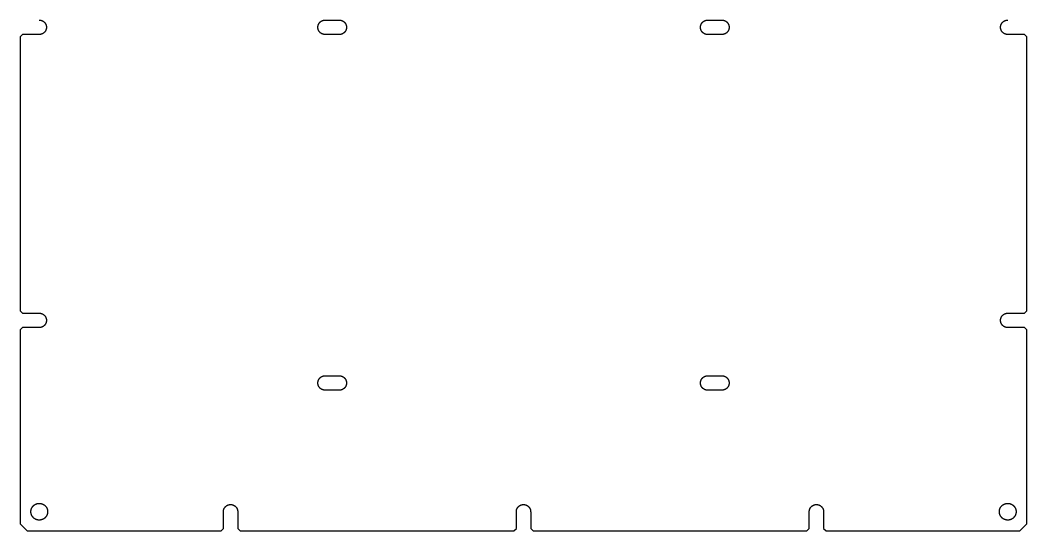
# Model space of a CAD drawing. Extents: x -931 to -510, y 22 to 443.
# Drawn here: x -931 to -510, y 22 to 235.5 of the extents above; entities that cross this region are included whole.
import ezdxf

# ---------------------------------------------------------------- set-up
doc = ezdxf.new("R2010")
doc.units = 0
doc.layers.add('000__杂项', color=18, linetype='CONTINUOUS')

msp = doc.modelspace()

# ---------------------------------------------------------------- linework, layer by layer
at = {"layer": '000__杂项'}
for points in [[(-923.03, 235.5), (-922.97, 235.5), (-922.9, 235.5), (-922.83, 235.49), (-922.77, 235.49), (-922.7, 235.48), (-922.63, 235.47), (-922.56, 235.46), (-922.49, 235.45), (-922.42, 235.44), (-922.35, 235.42), (-922.28, 235.4), (-922.21, 235.38), (-922.14, 235.36), (-922.07, 235.34), (-922, 235.32), (-921.93, 235.29), (-921.86, 235.26), (-921.79, 235.23), (-921.72, 235.2), (-921.66, 235.16), (-921.59, 235.13), (-921.52, 235.09), (-921.46, 235.05), (-921.39, 235.01), (-921.33, 234.97), (-921.27, 234.92), (-921.2, 234.88), (-921.14, 234.83), (-921.08, 234.78), (-921.03, 234.73), (-920.97, 234.68), (-920.91, 234.62), (-920.86, 234.57), (-920.81, 234.51), (-920.76, 234.45), (-920.71, 234.39), (-920.66, 234.33), (-920.61, 234.27), (-920.57, 234.21), (-920.52, 234.14), (-920.48, 234.08), (-920.44, 234.01), (-920.41, 233.94), (-920.37, 233.88), (-920.34, 233.81), (-920.3, 233.74), (-920.27, 233.67), (-920.25, 233.6), (-920.22, 233.53), (-920.19, 233.47), (-920.17, 233.4), (-920.15, 233.33), (-920.13, 233.26), (-920.11, 233.19), (-920.1, 233.12), (-920.08, 233.05), (-920.07, 232.98), (-920.06, 232.91), (-920.05, 232.84), (-920.05, 232.77), (-920.04, 232.7), (-920.04, 232.63), (-920.04, 232.57), (-920.03, 232.5), (-920.04, 232.43), (-920.04, 232.37), (-920.04, 232.3), (-920.05, 232.23), (-920.05, 232.16), (-920.06, 232.09), (-920.07, 232.02), (-920.08, 231.95), (-920.1, 231.88), (-920.11, 231.81), (-920.13, 231.74), (-920.15, 231.67), (-920.17, 231.6), (-920.19, 231.53), (-920.22, 231.47), (-920.25, 231.4), (-920.27, 231.33), (-920.3, 231.26), (-920.34, 231.19), (-920.37, 231.12), (-920.41, 231.06), (-920.44, 230.99), (-920.48, 230.92), (-920.52, 230.86), (-920.57, 230.79), (-920.61, 230.73), (-920.66, 230.67), (-920.71, 230.61), (-920.76, 230.55), (-920.81, 230.49), (-920.86, 230.43), (-920.91, 230.38), (-920.97, 230.32), (-921.03, 230.27), (-921.08, 230.22), (-921.14, 230.17), (-921.2, 230.12), (-921.27, 230.08), (-921.33, 230.03), (-921.39, 229.99), (-921.46, 229.95), (-921.52, 229.91), (-921.59, 229.87), (-921.66, 229.84), (-921.72, 229.8), (-921.79, 229.77), (-921.86, 229.74), (-921.93, 229.71), (-922, 229.68), (-922.07, 229.66), (-922.14, 229.64), (-922.21, 229.62), (-922.28, 229.6), (-922.35, 229.58), (-922.42, 229.56), (-922.49, 229.55), (-922.56, 229.54), (-922.63, 229.53), (-922.7, 229.52), (-922.77, 229.51), (-922.83, 229.51), (-922.9, 229.5), (-922.97, 229.5), (-923.03, 229.5)], [(-803.53, 229.5), (-803.6, 229.5), (-803.67, 229.5), (-803.73, 229.51), (-803.8, 229.51), (-803.87, 229.52), (-803.94, 229.53), (-804.01, 229.54), (-804.08, 229.55), (-804.15, 229.56), (-804.22, 229.58), (-804.29, 229.6), (-804.36, 229.62), (-804.43, 229.64), (-804.5, 229.66), (-804.57, 229.68), (-804.64, 229.71), (-804.71, 229.74), (-804.78, 229.77), (-804.84, 229.8), (-804.91, 229.84), (-804.98, 229.87), (-805.04, 229.91), (-805.11, 229.95), (-805.17, 229.99), (-805.24, 230.03), (-805.3, 230.08), (-805.36, 230.12), (-805.42, 230.17), (-805.48, 230.22), (-805.54, 230.27), (-805.6, 230.32), (-805.65, 230.38), (-805.71, 230.43), (-805.76, 230.49), (-805.81, 230.55), (-805.86, 230.61), (-805.91, 230.67), (-805.96, 230.73), (-806, 230.79), (-806.04, 230.86), (-806.09, 230.92), (-806.12, 230.99), (-806.16, 231.06), (-806.2, 231.12), (-806.23, 231.19), (-806.26, 231.26), (-806.29, 231.33), (-806.32, 231.4), (-806.35, 231.47), (-806.37, 231.53), (-806.4, 231.6), (-806.42, 231.67), (-806.44, 231.74), (-806.45, 231.81), (-806.47, 231.88), (-806.48, 231.95), (-806.5, 232.02), (-806.51, 232.09), (-806.51, 232.16), (-806.52, 232.23), (-806.53, 232.3), (-806.53, 232.37), (-806.53, 232.43), (-806.53, 232.5), (-806.53, 232.57), (-806.53, 232.63), (-806.53, 232.7), (-806.52, 232.77), (-806.51, 232.84), (-806.51, 232.91), (-806.5, 232.98), (-806.48, 233.05), (-806.47, 233.12), (-806.45, 233.19), (-806.44, 233.26), (-806.42, 233.33), (-806.4, 233.4), (-806.37, 233.47), (-806.35, 233.53), (-806.32, 233.6), (-806.29, 233.67), (-806.26, 233.74), (-806.23, 233.81), (-806.2, 233.88), (-806.16, 233.94), (-806.12, 234.01), (-806.09, 234.08), (-806.04, 234.14), (-806, 234.21), (-805.96, 234.27), (-805.91, 234.33), (-805.86, 234.39), (-805.81, 234.45), (-805.76, 234.51), (-805.71, 234.57), (-805.65, 234.62), (-805.6, 234.68), (-805.54, 234.73), (-805.48, 234.78), (-805.42, 234.83), (-805.36, 234.88), (-805.3, 234.92), (-805.24, 234.97), (-805.17, 235.01), (-805.11, 235.05), (-805.04, 235.09), (-804.98, 235.13), (-804.91, 235.16), (-804.84, 235.2), (-804.78, 235.23), (-804.71, 235.26), (-804.64, 235.29), (-804.57, 235.32), (-804.5, 235.34), (-804.43, 235.36), (-804.36, 235.38), (-804.29, 235.4), (-804.22, 235.42), (-804.15, 235.44), (-804.08, 235.45), (-804.01, 235.46), (-803.94, 235.47), (-803.87, 235.48), (-803.8, 235.49), (-803.73, 235.49), (-803.67, 235.5), (-803.6, 235.5), (-803.53, 235.5)], [(-803.53, 235.5), (-797.53, 235.5)], [(-797.53, 235.5), (-797.47, 235.5), (-797.4, 235.5), (-797.33, 235.49), (-797.26, 235.49), (-797.2, 235.48), (-797.13, 235.47), (-797.06, 235.46), (-796.99, 235.45), (-796.92, 235.44), (-796.85, 235.42), (-796.78, 235.4), (-796.71, 235.38), (-796.64, 235.36), (-796.57, 235.34), (-796.5, 235.32), (-796.43, 235.29), (-796.36, 235.26), (-796.29, 235.23), (-796.22, 235.2), (-796.16, 235.16), (-796.09, 235.13), (-796.02, 235.09), (-795.96, 235.05), (-795.89, 235.01), (-795.83, 234.97), (-795.76, 234.92), (-795.7, 234.88), (-795.64, 234.83), (-795.58, 234.78), (-795.52, 234.73), (-795.47, 234.68), (-795.41, 234.62), (-795.36, 234.57), (-795.31, 234.51), (-795.25, 234.45), (-795.2, 234.39), (-795.16, 234.33), (-795.11, 234.27), (-795.07, 234.21), (-795.02, 234.14), (-794.98, 234.08), (-794.94, 234.01), (-794.9, 233.94), (-794.87, 233.88), (-794.83, 233.81), (-794.8, 233.74), (-794.77, 233.67), (-794.74, 233.6), (-794.72, 233.53), (-794.69, 233.47), (-794.67, 233.4), (-794.65, 233.33), (-794.63, 233.26), (-794.61, 233.19), (-794.6, 233.12), (-794.58, 233.05), (-794.57, 232.98), (-794.56, 232.91), (-794.55, 232.84), (-794.55, 232.77), (-794.54, 232.7), (-794.54, 232.63), (-794.53, 232.57), (-794.53, 232.5), (-794.53, 232.43), (-794.54, 232.37), (-794.54, 232.3), (-794.55, 232.23), (-794.55, 232.16), (-794.56, 232.09), (-794.57, 232.02), (-794.58, 231.95), (-794.6, 231.88), (-794.61, 231.81), (-794.63, 231.74), (-794.65, 231.67), (-794.67, 231.6), (-794.69, 231.53), (-794.72, 231.47), (-794.74, 231.4), (-794.77, 231.33), (-794.8, 231.26), (-794.83, 231.19), (-794.87, 231.12), (-794.9, 231.06), (-794.94, 230.99), (-794.98, 230.92), (-795.02, 230.86), (-795.07, 230.79), (-795.11, 230.73), (-795.16, 230.67), (-795.2, 230.61), (-795.25, 230.55), (-795.31, 230.49), (-795.36, 230.43), (-795.41, 230.38), (-795.47, 230.32), (-795.52, 230.27), (-795.58, 230.22), (-795.64, 230.17), (-795.7, 230.12), (-795.76, 230.08), (-795.83, 230.03), (-795.89, 229.99), (-795.96, 229.95), (-796.02, 229.91), (-796.09, 229.87), (-796.16, 229.84), (-796.22, 229.8), (-796.29, 229.77), (-796.36, 229.74), (-796.43, 229.71), (-796.5, 229.68), (-796.57, 229.66), (-796.64, 229.64), (-796.71, 229.62), (-796.78, 229.6), (-796.85, 229.58), (-796.92, 229.56), (-796.99, 229.55), (-797.06, 229.54), (-797.13, 229.53), (-797.2, 229.52), (-797.26, 229.51), (-797.33, 229.51), (-797.4, 229.5), (-797.47, 229.5), (-797.53, 229.5)], [(-643.54, 229.5), (-643.6, 229.5), (-643.67, 229.5), (-643.74, 229.51), (-643.81, 229.51), (-643.87, 229.52), (-643.94, 229.53), (-644.01, 229.54), (-644.08, 229.55), (-644.15, 229.56), (-644.22, 229.58), (-644.29, 229.6), (-644.36, 229.62), (-644.43, 229.64), (-644.5, 229.66), (-644.57, 229.68), (-644.64, 229.71), (-644.71, 229.74), (-644.78, 229.77), (-644.85, 229.8), (-644.91, 229.84), (-644.98, 229.87), (-645.05, 229.91), (-645.11, 229.95), (-645.18, 229.99), (-645.24, 230.03), (-645.3, 230.08), (-645.37, 230.12), (-645.43, 230.17), (-645.49, 230.22), (-645.55, 230.27), (-645.6, 230.32), (-645.66, 230.38), (-645.71, 230.43), (-645.76, 230.49), (-645.82, 230.55), (-645.87, 230.61), (-645.91, 230.67), (-645.96, 230.73), (-646, 230.79), (-646.05, 230.86), (-646.09, 230.92), (-646.13, 230.99), (-646.17, 231.06), (-646.2, 231.12), (-646.24, 231.19), (-646.27, 231.26), (-646.3, 231.33), (-646.33, 231.4), (-646.35, 231.47), (-646.38, 231.53), (-646.4, 231.6), (-646.42, 231.67), (-646.44, 231.74), (-646.46, 231.81), (-646.47, 231.88), (-646.49, 231.95), (-646.5, 232.02), (-646.51, 232.09), (-646.52, 232.16), (-646.52, 232.23), (-646.53, 232.3), (-646.53, 232.37), (-646.54, 232.43), (-646.54, 232.5), (-646.54, 232.57), (-646.53, 232.63), (-646.53, 232.7), (-646.52, 232.77), (-646.52, 232.84), (-646.51, 232.91), (-646.5, 232.98), (-646.49, 233.05), (-646.47, 233.12), (-646.46, 233.19), (-646.44, 233.26), (-646.42, 233.33), (-646.4, 233.4), (-646.38, 233.47), (-646.35, 233.53), (-646.33, 233.6), (-646.3, 233.67), (-646.27, 233.74), (-646.24, 233.81), (-646.2, 233.88), (-646.17, 233.94), (-646.13, 234.01), (-646.09, 234.08), (-646.05, 234.14), (-646, 234.21), (-645.96, 234.27), (-645.91, 234.33), (-645.87, 234.39), (-645.82, 234.45), (-645.76, 234.51), (-645.71, 234.57), (-645.66, 234.62), (-645.6, 234.68), (-645.55, 234.73), (-645.49, 234.78), (-645.43, 234.83), (-645.37, 234.88), (-645.3, 234.92), (-645.24, 234.97), (-645.18, 235.01), (-645.11, 235.05), (-645.05, 235.09), (-644.98, 235.13), (-644.91, 235.16), (-644.85, 235.2), (-644.78, 235.23), (-644.71, 235.26), (-644.64, 235.29), (-644.57, 235.32), (-644.5, 235.34), (-644.43, 235.36), (-644.36, 235.38), (-644.29, 235.4), (-644.22, 235.42), (-644.15, 235.44), (-644.08, 235.45), (-644.01, 235.46), (-643.94, 235.47), (-643.87, 235.48), (-643.81, 235.49), (-643.74, 235.49), (-643.67, 235.5), (-643.6, 235.5), (-643.54, 235.5)], [(-643.54, 235.5), (-637.54, 235.5)], [(-637.54, 235.5), (-637.47, 235.5), (-637.4, 235.5), (-637.34, 235.49), (-637.27, 235.49), (-637.2, 235.48), (-637.13, 235.47), (-637.06, 235.46), (-636.99, 235.45), (-636.92, 235.44), (-636.85, 235.42), (-636.78, 235.4), (-636.71, 235.38), (-636.64, 235.36), (-636.57, 235.34), (-636.5, 235.32), (-636.43, 235.29), (-636.36, 235.26), (-636.29, 235.23), (-636.23, 235.2), (-636.16, 235.16), (-636.09, 235.13), (-636.03, 235.09), (-635.96, 235.05), (-635.89, 235.01), (-635.83, 234.97), (-635.77, 234.92), (-635.71, 234.88), (-635.65, 234.83), (-635.59, 234.78), (-635.53, 234.73), (-635.47, 234.68), (-635.42, 234.62), (-635.36, 234.57), (-635.31, 234.51), (-635.26, 234.45), (-635.21, 234.39), (-635.16, 234.33), (-635.11, 234.27), (-635.07, 234.21), (-635.03, 234.14), (-634.98, 234.08), (-634.95, 234.01), (-634.91, 233.94), (-634.87, 233.88), (-634.84, 233.81), (-634.81, 233.74), (-634.78, 233.67), (-634.75, 233.6), (-634.72, 233.53), (-634.7, 233.47), (-634.67, 233.4), (-634.65, 233.33), (-634.63, 233.26), (-634.62, 233.19), (-634.6, 233.12), (-634.59, 233.05), (-634.57, 232.98), (-634.56, 232.91), (-634.56, 232.84), (-634.55, 232.77), (-634.54, 232.7), (-634.54, 232.63), (-634.54, 232.57), (-634.54, 232.5), (-634.54, 232.43), (-634.54, 232.37), (-634.54, 232.3), (-634.55, 232.23), (-634.56, 232.16), (-634.56, 232.09), (-634.57, 232.02), (-634.59, 231.95), (-634.6, 231.88), (-634.62, 231.81), (-634.63, 231.74), (-634.65, 231.67), (-634.67, 231.6), (-634.7, 231.53), (-634.72, 231.47), (-634.75, 231.4), (-634.78, 231.33), (-634.81, 231.26), (-634.84, 231.19), (-634.87, 231.12), (-634.91, 231.06), (-634.95, 230.99), (-634.98, 230.92), (-635.03, 230.86), (-635.07, 230.79), (-635.11, 230.73), (-635.16, 230.67), (-635.21, 230.61), (-635.26, 230.55), (-635.31, 230.49), (-635.36, 230.43), (-635.42, 230.38), (-635.47, 230.32), (-635.53, 230.27), (-635.59, 230.22), (-635.65, 230.17), (-635.71, 230.12), (-635.77, 230.08), (-635.83, 230.03), (-635.89, 229.99), (-635.96, 229.95), (-636.03, 229.91), (-636.09, 229.87), (-636.16, 229.84), (-636.23, 229.8), (-636.29, 229.77), (-636.36, 229.74), (-636.43, 229.71), (-636.5, 229.68), (-636.57, 229.66), (-636.64, 229.64), (-636.71, 229.62), (-636.78, 229.6), (-636.85, 229.58), (-636.92, 229.56), (-636.99, 229.55), (-637.06, 229.54), (-637.13, 229.53), (-637.2, 229.52), (-637.27, 229.51), (-637.34, 229.51), (-637.4, 229.5), (-637.47, 229.5), (-637.54, 229.5)], [(-518.03, 229.5), (-518.1, 229.5), (-518.17, 229.5), (-518.24, 229.51), (-518.3, 229.51), (-518.37, 229.52), (-518.44, 229.53), (-518.51, 229.54), (-518.58, 229.55), (-518.65, 229.56), (-518.72, 229.58), (-518.79, 229.6), (-518.86, 229.62), (-518.93, 229.64), (-519, 229.66), (-519.07, 229.68), (-519.14, 229.71), (-519.21, 229.74), (-519.28, 229.77), (-519.35, 229.8), (-519.41, 229.84), (-519.48, 229.87), (-519.55, 229.91), (-519.61, 229.95), (-519.68, 229.99), (-519.74, 230.03), (-519.8, 230.08), (-519.87, 230.12), (-519.93, 230.17), (-519.99, 230.22), (-520.04, 230.27), (-520.1, 230.32), (-520.16, 230.38), (-520.21, 230.43), (-520.26, 230.49), (-520.31, 230.55), (-520.36, 230.61), (-520.41, 230.67), (-520.46, 230.73), (-520.5, 230.79), (-520.55, 230.86), (-520.59, 230.92), (-520.63, 230.99), (-520.66, 231.06), (-520.7, 231.12), (-520.73, 231.19), (-520.77, 231.26), (-520.8, 231.33), (-520.82, 231.4), (-520.85, 231.47), (-520.88, 231.53), (-520.9, 231.6), (-520.92, 231.67), (-520.94, 231.74), (-520.96, 231.81), (-520.97, 231.88), (-520.98, 231.95), (-521, 232.02), (-521.01, 232.09), (-521.02, 232.16), (-521.02, 232.23), (-521.03, 232.3), (-521.03, 232.37), (-521.03, 232.43), (-521.03, 232.5), (-521.03, 232.57), (-521.03, 232.63), (-521.03, 232.7), (-521.02, 232.77), (-521.02, 232.84), (-521.01, 232.91), (-521, 232.98), (-520.98, 233.05), (-520.97, 233.12), (-520.96, 233.19), (-520.94, 233.26), (-520.92, 233.33), (-520.9, 233.4), (-520.88, 233.47), (-520.85, 233.53), (-520.82, 233.6), (-520.8, 233.67), (-520.77, 233.74), (-520.73, 233.81), (-520.7, 233.88), (-520.66, 233.94), (-520.63, 234.01), (-520.59, 234.08), (-520.55, 234.14), (-520.5, 234.21), (-520.46, 234.27), (-520.41, 234.33), (-520.36, 234.39), (-520.31, 234.45), (-520.26, 234.51), (-520.21, 234.57), (-520.16, 234.62), (-520.1, 234.68), (-520.04, 234.73), (-519.99, 234.78), (-519.93, 234.83), (-519.87, 234.88), (-519.8, 234.92), (-519.74, 234.97), (-519.68, 235.01), (-519.61, 235.05), (-519.55, 235.09), (-519.48, 235.13), (-519.41, 235.16), (-519.35, 235.2), (-519.28, 235.23), (-519.21, 235.26), (-519.14, 235.29), (-519.07, 235.32), (-519, 235.34), (-518.93, 235.36), (-518.86, 235.38), (-518.79, 235.4), (-518.72, 235.42), (-518.65, 235.44), (-518.58, 235.45), (-518.51, 235.46), (-518.44, 235.47), (-518.37, 235.48), (-518.3, 235.49), (-518.24, 235.49), (-518.17, 235.5), (-518.1, 235.5), (-518.03, 235.5)], [(-930.03, 229.5), (-931.03, 228.5)], [(-931.03, 228.5), (-931.03, 114)], [(-923.03, 229.5), (-930.03, 229.5)], [(-797.53, 229.5), (-803.53, 229.5)], [(-637.54, 229.5), (-643.54, 229.5)], [(-511.03, 229.5), (-518.03, 229.5)], [(-510.03, 228.5), (-511.03, 229.5)], [(-510.03, 114), (-510.03, 228.5)], [(-931.03, 114), (-930.03, 113)], [(-511.03, 113), (-510.03, 114)], [(-930.03, 113), (-923.03, 113)], [(-923.03, 113), (-922.97, 113), (-922.9, 113), (-922.83, 112.99), (-922.77, 112.99), (-922.7, 112.98), (-922.63, 112.97), (-922.56, 112.96), (-922.49, 112.95), (-922.42, 112.94), (-922.35, 112.92), (-922.28, 112.9), (-922.21, 112.88), (-922.14, 112.86), (-922.07, 112.84), (-922, 112.82), (-921.93, 112.79), (-921.86, 112.76), (-921.79, 112.73), (-921.72, 112.7), (-921.66, 112.66), (-921.59, 112.63), (-921.52, 112.59), (-921.46, 112.55), (-921.39, 112.51), (-921.33, 112.47), (-921.27, 112.42), (-921.2, 112.38), (-921.14, 112.33), (-921.08, 112.28), (-921.03, 112.23), (-920.97, 112.18), (-920.91, 112.12), (-920.86, 112.07), (-920.81, 112.01), (-920.76, 111.95), (-920.71, 111.89), (-920.66, 111.83), (-920.61, 111.77), (-920.57, 111.71), (-920.52, 111.64), (-920.48, 111.58), (-920.44, 111.51), (-920.41, 111.44), (-920.37, 111.38), (-920.34, 111.31), (-920.3, 111.24), (-920.27, 111.17), (-920.25, 111.1), (-920.22, 111.03), (-920.19, 110.97), (-920.17, 110.9), (-920.15, 110.83), (-920.13, 110.76), (-920.11, 110.69), (-920.1, 110.62), (-920.08, 110.55), (-920.07, 110.48), (-920.06, 110.41), (-920.05, 110.34), (-920.05, 110.27), (-920.04, 110.2), (-920.04, 110.13), (-920.04, 110.07), (-920.03, 110), (-920.04, 109.93), (-920.04, 109.87), (-920.04, 109.8), (-920.05, 109.73), (-920.05, 109.66), (-920.06, 109.59), (-920.07, 109.52), (-920.08, 109.45), (-920.1, 109.38), (-920.11, 109.31), (-920.13, 109.24), (-920.15, 109.17), (-920.17, 109.1), (-920.19, 109.03), (-920.22, 108.97), (-920.25, 108.9), (-920.27, 108.83), (-920.3, 108.76), (-920.34, 108.69), (-920.37, 108.62), (-920.41, 108.56), (-920.44, 108.49), (-920.48, 108.42), (-920.52, 108.36), (-920.57, 108.29), (-920.61, 108.23), (-920.66, 108.17), (-920.71, 108.11), (-920.76, 108.05), (-920.81, 107.99), (-920.86, 107.93), (-920.91, 107.88), (-920.97, 107.82), (-921.03, 107.77), (-921.08, 107.72), (-921.14, 107.67), (-921.2, 107.62), (-921.27, 107.58), (-921.33, 107.53), (-921.39, 107.49), (-921.46, 107.45), (-921.52, 107.41), (-921.59, 107.37), (-921.66, 107.34), (-921.72, 107.3), (-921.79, 107.27), (-921.86, 107.24), (-921.93, 107.21), (-922, 107.18), (-922.07, 107.16), (-922.14, 107.14), (-922.21, 107.12), (-922.28, 107.1), (-922.35, 107.08), (-922.42, 107.06), (-922.49, 107.05), (-922.56, 107.04), (-922.63, 107.03), (-922.7, 107.02), (-922.77, 107.01), (-922.83, 107.01), (-922.9, 107), (-922.97, 107), (-923.03, 107)], [(-518.03, 107), (-518.1, 107), (-518.17, 107), (-518.24, 107.01), (-518.3, 107.01), (-518.37, 107.02), (-518.44, 107.03), (-518.51, 107.04), (-518.58, 107.05), (-518.65, 107.06), (-518.72, 107.08), (-518.79, 107.1), (-518.86, 107.12), (-518.93, 107.14), (-519, 107.16), (-519.07, 107.18), (-519.14, 107.21), (-519.21, 107.24), (-519.28, 107.27), (-519.35, 107.3), (-519.41, 107.34), (-519.48, 107.37), (-519.55, 107.41), (-519.61, 107.45), (-519.68, 107.49), (-519.74, 107.53), (-519.8, 107.58), (-519.87, 107.62), (-519.93, 107.67), (-519.99, 107.72), (-520.04, 107.77), (-520.1, 107.82), (-520.16, 107.88), (-520.21, 107.93), (-520.26, 107.99), (-520.31, 108.05), (-520.36, 108.11), (-520.41, 108.17), (-520.46, 108.23), (-520.5, 108.29), (-520.55, 108.36), (-520.59, 108.42), (-520.63, 108.49), (-520.66, 108.56), (-520.7, 108.62), (-520.73, 108.69), (-520.77, 108.76), (-520.8, 108.83), (-520.82, 108.9), (-520.85, 108.97), (-520.88, 109.03), (-520.9, 109.1), (-520.92, 109.17), (-520.94, 109.24), (-520.96, 109.31), (-520.97, 109.38), (-520.98, 109.45), (-521, 109.52), (-521.01, 109.59), (-521.02, 109.66), (-521.02, 109.73), (-521.03, 109.8), (-521.03, 109.87), (-521.03, 109.93), (-521.03, 110), (-521.03, 110.07), (-521.03, 110.13), (-521.03, 110.2), (-521.02, 110.27), (-521.02, 110.34), (-521.01, 110.41), (-521, 110.48), (-520.98, 110.55), (-520.97, 110.62), (-520.96, 110.69), (-520.94, 110.76), (-520.92, 110.83), (-520.9, 110.9), (-520.88, 110.97), (-520.85, 111.03), (-520.82, 111.1), (-520.8, 111.17), (-520.77, 111.24), (-520.73, 111.31), (-520.7, 111.38), (-520.66, 111.44), (-520.63, 111.51), (-520.59, 111.58), (-520.55, 111.64), (-520.5, 111.71), (-520.46, 111.77), (-520.41, 111.83), (-520.36, 111.89), (-520.31, 111.95), (-520.26, 112.01), (-520.21, 112.07), (-520.16, 112.12), (-520.1, 112.18), (-520.04, 112.23), (-519.99, 112.28), (-519.93, 112.33), (-519.87, 112.38), (-519.8, 112.42), (-519.74, 112.47), (-519.68, 112.51), (-519.61, 112.55), (-519.55, 112.59), (-519.48, 112.63), (-519.41, 112.66), (-519.35, 112.7), (-519.28, 112.73), (-519.21, 112.76), (-519.14, 112.79), (-519.07, 112.82), (-519, 112.84), (-518.93, 112.86), (-518.86, 112.88), (-518.79, 112.9), (-518.72, 112.92), (-518.65, 112.94), (-518.58, 112.95), (-518.51, 112.96), (-518.44, 112.97), (-518.37, 112.98), (-518.3, 112.99), (-518.24, 112.99), (-518.17, 113), (-518.1, 113), (-518.03, 113)], [(-518.03, 113), (-511.03, 113)], [(-930.03, 107), (-931.03, 106)], [(-931.03, 106), (-931.03, 25)], [(-923.03, 107), (-930.03, 107)], [(-511.03, 107), (-518.03, 107)], [(-510.03, 106), (-511.03, 107)], [(-510.03, 25), (-510.03, 106)], [(-803.53, 80.82), (-803.6, 80.82), (-803.67, 80.82), (-803.73, 80.82), (-803.8, 80.83), (-803.87, 80.84), (-803.94, 80.84), (-804.01, 80.85), (-804.08, 80.87), (-804.15, 80.88), (-804.22, 80.9), (-804.29, 80.91), (-804.36, 80.93), (-804.43, 80.95), (-804.5, 80.98), (-804.57, 81), (-804.64, 81.03), (-804.71, 81.06), (-804.78, 81.09), (-804.84, 81.12), (-804.91, 81.15), (-804.98, 81.19), (-805.04, 81.22), (-805.11, 81.26), (-805.17, 81.31), (-805.24, 81.35), (-805.3, 81.39), (-805.36, 81.44), (-805.42, 81.49), (-805.48, 81.54), (-805.54, 81.59), (-805.6, 81.64), (-805.65, 81.7), (-805.71, 81.75), (-805.76, 81.81), (-805.81, 81.87), (-805.86, 81.93), (-805.91, 81.99), (-805.96, 82.05), (-806, 82.11), (-806.04, 82.17), (-806.09, 82.24), (-806.12, 82.31), (-806.16, 82.37), (-806.2, 82.44), (-806.23, 82.51), (-806.26, 82.57), (-806.29, 82.64), (-806.32, 82.71), (-806.35, 82.78), (-806.37, 82.85), (-806.4, 82.92), (-806.42, 82.99), (-806.44, 83.06), (-806.45, 83.13), (-806.47, 83.2), (-806.48, 83.27), (-806.5, 83.34), (-806.51, 83.41), (-806.51, 83.48), (-806.52, 83.55), (-806.53, 83.62), (-806.53, 83.68), (-806.53, 83.75), (-806.53, 83.82), (-806.53, 83.88), (-806.53, 83.95), (-806.53, 84.02), (-806.52, 84.09), (-806.51, 84.15), (-806.51, 84.22), (-806.5, 84.29), (-806.48, 84.36), (-806.47, 84.43), (-806.45, 84.5), (-806.44, 84.57), (-806.42, 84.64), (-806.4, 84.71), (-806.37, 84.78), (-806.35, 84.85), (-806.32, 84.92), (-806.29, 84.99), (-806.26, 85.06), (-806.23, 85.13), (-806.2, 85.19), (-806.16, 85.26), (-806.12, 85.33), (-806.09, 85.39), (-806.04, 85.46), (-806, 85.52), (-805.96, 85.58), (-805.91, 85.65), (-805.86, 85.71), (-805.81, 85.77), (-805.76, 85.83), (-805.71, 85.88), (-805.65, 85.94), (-805.6, 85.99), (-805.54, 86.04), (-805.48, 86.1), (-805.42, 86.15), (-805.36, 86.19), (-805.3, 86.24), (-805.24, 86.28), (-805.17, 86.33), (-805.11, 86.37), (-805.04, 86.41), (-804.98, 86.45), (-804.91, 86.48), (-804.84, 86.52), (-804.78, 86.55), (-804.71, 86.58), (-804.64, 86.61), (-804.57, 86.63), (-804.5, 86.66), (-804.43, 86.68), (-804.36, 86.7), (-804.29, 86.72), (-804.22, 86.74), (-804.15, 86.75), (-804.08, 86.77), (-804.01, 86.78), (-803.94, 86.79), (-803.87, 86.8), (-803.8, 86.8), (-803.73, 86.81), (-803.67, 86.81), (-803.6, 86.82), (-803.53, 86.82)], [(-803.53, 86.82), (-797.53, 86.82)], [(-797.53, 86.82), (-797.47, 86.82), (-797.4, 86.81), (-797.33, 86.81), (-797.26, 86.8), (-797.2, 86.8), (-797.13, 86.79), (-797.06, 86.78), (-796.99, 86.77), (-796.92, 86.75), (-796.85, 86.74), (-796.78, 86.72), (-796.71, 86.7), (-796.64, 86.68), (-796.57, 86.66), (-796.5, 86.63), (-796.43, 86.61), (-796.36, 86.58), (-796.29, 86.55), (-796.22, 86.52), (-796.16, 86.48), (-796.09, 86.45), (-796.02, 86.41), (-795.96, 86.37), (-795.89, 86.33), (-795.83, 86.28), (-795.76, 86.24), (-795.7, 86.19), (-795.64, 86.15), (-795.58, 86.1), (-795.52, 86.04), (-795.47, 85.99), (-795.41, 85.94), (-795.36, 85.88), (-795.31, 85.83), (-795.25, 85.77), (-795.2, 85.71), (-795.16, 85.65), (-795.11, 85.58), (-795.07, 85.52), (-795.02, 85.46), (-794.98, 85.39), (-794.94, 85.33), (-794.9, 85.26), (-794.87, 85.19), (-794.83, 85.13), (-794.8, 85.06), (-794.77, 84.99), (-794.74, 84.92), (-794.72, 84.85), (-794.69, 84.78), (-794.67, 84.71), (-794.65, 84.64), (-794.63, 84.57), (-794.61, 84.5), (-794.6, 84.43), (-794.58, 84.36), (-794.57, 84.29), (-794.56, 84.22), (-794.55, 84.15), (-794.55, 84.09), (-794.54, 84.02), (-794.54, 83.95), (-794.53, 83.88), (-794.53, 83.82), (-794.53, 83.75), (-794.54, 83.68), (-794.54, 83.62), (-794.55, 83.55), (-794.55, 83.48), (-794.56, 83.41), (-794.57, 83.34), (-794.58, 83.27), (-794.6, 83.2), (-794.61, 83.13), (-794.63, 83.06), (-794.65, 82.99), (-794.67, 82.92), (-794.69, 82.85), (-794.72, 82.78), (-794.74, 82.71), (-794.77, 82.64), (-794.8, 82.57), (-794.83, 82.51), (-794.87, 82.44), (-794.9, 82.37), (-794.94, 82.31), (-794.98, 82.24), (-795.02, 82.17), (-795.07, 82.11), (-795.11, 82.05), (-795.16, 81.99), (-795.2, 81.93), (-795.25, 81.87), (-795.31, 81.81), (-795.36, 81.75), (-795.41, 81.7), (-795.47, 81.64), (-795.52, 81.59), (-795.58, 81.54), (-795.64, 81.49), (-795.7, 81.44), (-795.76, 81.39), (-795.83, 81.35), (-795.89, 81.31), (-795.96, 81.26), (-796.02, 81.22), (-796.09, 81.19), (-796.16, 81.15), (-796.22, 81.12), (-796.29, 81.09), (-796.36, 81.06), (-796.43, 81.03), (-796.5, 81), (-796.57, 80.98), (-796.64, 80.95), (-796.71, 80.93), (-796.78, 80.91), (-796.85, 80.9), (-796.92, 80.88), (-796.99, 80.87), (-797.06, 80.85), (-797.13, 80.84), (-797.2, 80.84), (-797.26, 80.83), (-797.33, 80.82), (-797.4, 80.82), (-797.47, 80.82), (-797.53, 80.82)], [(-643.54, 80.82), (-643.6, 80.82), (-643.67, 80.82), (-643.74, 80.82), (-643.81, 80.83), (-643.87, 80.84), (-643.94, 80.84), (-644.01, 80.85), (-644.08, 80.87), (-644.15, 80.88), (-644.22, 80.9), (-644.29, 80.91), (-644.36, 80.93), (-644.43, 80.95), (-644.5, 80.98), (-644.57, 81), (-644.64, 81.03), (-644.71, 81.06), (-644.78, 81.09), (-644.85, 81.12), (-644.91, 81.15), (-644.98, 81.19), (-645.05, 81.22), (-645.11, 81.26), (-645.18, 81.31), (-645.24, 81.35), (-645.3, 81.39), (-645.37, 81.44), (-645.43, 81.49), (-645.49, 81.54), (-645.55, 81.59), (-645.6, 81.64), (-645.66, 81.7), (-645.71, 81.75), (-645.76, 81.81), (-645.82, 81.87), (-645.87, 81.93), (-645.91, 81.99), (-645.96, 82.05), (-646, 82.11), (-646.05, 82.17), (-646.09, 82.24), (-646.13, 82.31), (-646.17, 82.37), (-646.2, 82.44), (-646.24, 82.51), (-646.27, 82.57), (-646.3, 82.64), (-646.33, 82.71), (-646.35, 82.78), (-646.38, 82.85), (-646.4, 82.92), (-646.42, 82.99), (-646.44, 83.06), (-646.46, 83.13), (-646.47, 83.2), (-646.49, 83.27), (-646.5, 83.34), (-646.51, 83.41), (-646.52, 83.48), (-646.52, 83.55), (-646.53, 83.62), (-646.53, 83.68), (-646.54, 83.75), (-646.54, 83.82), (-646.54, 83.88), (-646.53, 83.95), (-646.53, 84.02), (-646.52, 84.09), (-646.52, 84.15), (-646.51, 84.22), (-646.5, 84.29), (-646.49, 84.36), (-646.47, 84.43), (-646.46, 84.5), (-646.44, 84.57), (-646.42, 84.64), (-646.4, 84.71), (-646.38, 84.78), (-646.35, 84.85), (-646.33, 84.92), (-646.3, 84.99), (-646.27, 85.06), (-646.24, 85.13), (-646.2, 85.19), (-646.17, 85.26), (-646.13, 85.33), (-646.09, 85.39), (-646.05, 85.46), (-646, 85.52), (-645.96, 85.58), (-645.91, 85.65), (-645.87, 85.71), (-645.82, 85.77), (-645.76, 85.83), (-645.71, 85.88), (-645.66, 85.94), (-645.6, 85.99), (-645.55, 86.04), (-645.49, 86.1), (-645.43, 86.15), (-645.37, 86.19), (-645.3, 86.24), (-645.24, 86.28), (-645.18, 86.33), (-645.11, 86.37), (-645.05, 86.41), (-644.98, 86.45), (-644.91, 86.48), (-644.85, 86.52), (-644.78, 86.55), (-644.71, 86.58), (-644.64, 86.61), (-644.57, 86.63), (-644.5, 86.66), (-644.43, 86.68), (-644.36, 86.7), (-644.29, 86.72), (-644.22, 86.74), (-644.15, 86.75), (-644.08, 86.77), (-644.01, 86.78), (-643.94, 86.79), (-643.87, 86.8), (-643.81, 86.8), (-643.74, 86.81), (-643.67, 86.81), (-643.6, 86.82), (-643.54, 86.82)], [(-643.54, 86.82), (-637.54, 86.82)], [(-637.54, 86.82), (-637.47, 86.82), (-637.4, 86.81), (-637.34, 86.81), (-637.27, 86.8), (-637.2, 86.8), (-637.13, 86.79), (-637.06, 86.78), (-636.99, 86.77), (-636.92, 86.75), (-636.85, 86.74), (-636.78, 86.72), (-636.71, 86.7), (-636.64, 86.68), (-636.57, 86.66), (-636.5, 86.63), (-636.43, 86.61), (-636.36, 86.58), (-636.29, 86.55), (-636.23, 86.52), (-636.16, 86.48), (-636.09, 86.45), (-636.03, 86.41), (-635.96, 86.37), (-635.89, 86.33), (-635.83, 86.28), (-635.77, 86.24), (-635.71, 86.19), (-635.65, 86.15), (-635.59, 86.1), (-635.53, 86.04), (-635.47, 85.99), (-635.42, 85.94), (-635.36, 85.88), (-635.31, 85.83), (-635.26, 85.77), (-635.21, 85.71), (-635.16, 85.65), (-635.11, 85.58), (-635.07, 85.52), (-635.03, 85.46), (-634.98, 85.39), (-634.95, 85.33), (-634.91, 85.26), (-634.87, 85.19), (-634.84, 85.13), (-634.81, 85.06), (-634.78, 84.99), (-634.75, 84.92), (-634.72, 84.85), (-634.7, 84.78), (-634.67, 84.71), (-634.65, 84.64), (-634.63, 84.57), (-634.62, 84.5), (-634.6, 84.43), (-634.59, 84.36), (-634.57, 84.29), (-634.56, 84.22), (-634.56, 84.15), (-634.55, 84.09), (-634.54, 84.02), (-634.54, 83.95), (-634.54, 83.88), (-634.54, 83.82), (-634.54, 83.75), (-634.54, 83.68), (-634.54, 83.62), (-634.55, 83.55), (-634.56, 83.48), (-634.56, 83.41), (-634.57, 83.34), (-634.59, 83.27), (-634.6, 83.2), (-634.62, 83.13), (-634.63, 83.06), (-634.65, 82.99), (-634.67, 82.92), (-634.7, 82.85), (-634.72, 82.78), (-634.75, 82.71), (-634.78, 82.64), (-634.81, 82.57), (-634.84, 82.51), (-634.87, 82.44), (-634.91, 82.37), (-634.95, 82.31), (-634.98, 82.24), (-635.03, 82.17), (-635.07, 82.11), (-635.11, 82.05), (-635.16, 81.99), (-635.21, 81.93), (-635.26, 81.87), (-635.31, 81.81), (-635.36, 81.75), (-635.42, 81.7), (-635.47, 81.64), (-635.53, 81.59), (-635.59, 81.54), (-635.65, 81.49), (-635.71, 81.44), (-635.77, 81.39), (-635.83, 81.35), (-635.89, 81.31), (-635.96, 81.26), (-636.03, 81.22), (-636.09, 81.19), (-636.16, 81.15), (-636.23, 81.12), (-636.29, 81.09), (-636.36, 81.06), (-636.43, 81.03), (-636.5, 81), (-636.57, 80.98), (-636.64, 80.95), (-636.71, 80.93), (-636.78, 80.91), (-636.85, 80.9), (-636.92, 80.88), (-636.99, 80.87), (-637.06, 80.85), (-637.13, 80.84), (-637.2, 80.84), (-637.27, 80.83), (-637.34, 80.82), (-637.4, 80.82), (-637.47, 80.82), (-637.54, 80.82)], [(-797.53, 80.82), (-803.53, 80.82)], [(-637.54, 80.82), (-643.54, 80.82)], [(-846.03, 30), (-846.03, 30.07), (-846.03, 30.13), (-846.03, 30.2), (-846.02, 30.27), (-846.02, 30.34), (-846.01, 30.41), (-846, 30.48), (-845.98, 30.55), (-845.97, 30.62), (-845.96, 30.69), (-845.94, 30.76), (-845.92, 30.83), (-845.9, 30.9), (-845.88, 30.97), (-845.85, 31.03), (-845.82, 31.1), (-845.8, 31.17), (-845.77, 31.24), (-845.73, 31.31), (-845.7, 31.38), (-845.66, 31.44), (-845.63, 31.51), (-845.59, 31.58), (-845.55, 31.64), (-845.5, 31.71), (-845.46, 31.77), (-845.41, 31.83), (-845.36, 31.89), (-845.31, 31.95), (-845.26, 32.01), (-845.21, 32.07), (-845.16, 32.12), (-845.1, 32.18), (-845.04, 32.23), (-844.99, 32.28), (-844.93, 32.33), (-844.87, 32.38), (-844.8, 32.42), (-844.74, 32.47), (-844.68, 32.51), (-844.61, 32.55), (-844.55, 32.59), (-844.48, 32.63), (-844.41, 32.66), (-844.35, 32.7), (-844.28, 32.73), (-844.21, 32.76), (-844.14, 32.79), (-844.07, 32.82), (-844, 32.84), (-843.93, 32.86), (-843.86, 32.88), (-843.79, 32.9), (-843.72, 32.92), (-843.65, 32.94), (-843.58, 32.95), (-843.51, 32.96), (-843.44, 32.97), (-843.37, 32.98), (-843.3, 32.99), (-843.24, 32.99), (-843.17, 33), (-843.1, 33), (-843.03, 33), (-842.97, 33), (-842.9, 33), (-842.83, 32.99), (-842.77, 32.99), (-842.7, 32.98), (-842.63, 32.97), (-842.56, 32.96), (-842.49, 32.95), (-842.42, 32.94), (-842.35, 32.92), (-842.28, 32.9), (-842.21, 32.88), (-842.14, 32.86), (-842.07, 32.84), (-842, 32.82), (-841.93, 32.79), (-841.86, 32.76), (-841.79, 32.73), (-841.72, 32.7), (-841.66, 32.66), (-841.59, 32.63), (-841.52, 32.59), (-841.46, 32.55), (-841.39, 32.51), (-841.33, 32.47), (-841.27, 32.42), (-841.2, 32.38), (-841.14, 32.33), (-841.08, 32.28), (-841.03, 32.23), (-840.97, 32.18), (-840.91, 32.12), (-840.86, 32.07), (-840.81, 32.01), (-840.76, 31.95), (-840.71, 31.89), (-840.66, 31.83), (-840.61, 31.77), (-840.57, 31.71), (-840.52, 31.64), (-840.48, 31.58), (-840.44, 31.51), (-840.41, 31.44), (-840.37, 31.38), (-840.34, 31.31), (-840.3, 31.24), (-840.27, 31.17), (-840.25, 31.1), (-840.22, 31.03), (-840.19, 30.97), (-840.17, 30.9), (-840.15, 30.83), (-840.13, 30.76), (-840.11, 30.69), (-840.1, 30.62), (-840.08, 30.55), (-840.07, 30.48), (-840.06, 30.41), (-840.05, 30.34), (-840.05, 30.27), (-840.04, 30.2), (-840.04, 30.13), (-840.04, 30.07), (-840.03, 30)], [(-846.03, 23), (-846.03, 30)], [(-840.03, 30), (-840.03, 23)], [(-723.53, 30), (-723.53, 30.07), (-723.53, 30.13), (-723.53, 30.2), (-723.52, 30.27), (-723.52, 30.34), (-723.51, 30.41), (-723.5, 30.48), (-723.48, 30.55), (-723.47, 30.62), (-723.46, 30.69), (-723.44, 30.76), (-723.42, 30.83), (-723.4, 30.9), (-723.38, 30.97), (-723.35, 31.03), (-723.32, 31.1), (-723.3, 31.17), (-723.27, 31.24), (-723.23, 31.31), (-723.2, 31.38), (-723.16, 31.44), (-723.13, 31.51), (-723.09, 31.58), (-723.05, 31.64), (-723, 31.71), (-722.96, 31.77), (-722.91, 31.83), (-722.86, 31.89), (-722.81, 31.95), (-722.76, 32.01), (-722.71, 32.07), (-722.66, 32.12), (-722.6, 32.18), (-722.54, 32.23), (-722.49, 32.28), (-722.43, 32.33), (-722.37, 32.38), (-722.3, 32.42), (-722.24, 32.47), (-722.18, 32.51), (-722.11, 32.55), (-722.05, 32.59), (-721.98, 32.63), (-721.91, 32.66), (-721.85, 32.7), (-721.78, 32.73), (-721.71, 32.76), (-721.64, 32.79), (-721.57, 32.82), (-721.5, 32.84), (-721.43, 32.86), (-721.36, 32.88), (-721.29, 32.9), (-721.22, 32.92), (-721.15, 32.94), (-721.08, 32.95), (-721.01, 32.96), (-720.94, 32.97), (-720.87, 32.98), (-720.8, 32.99), (-720.74, 32.99), (-720.67, 33), (-720.6, 33), (-720.53, 33), (-720.47, 33), (-720.4, 33), (-720.33, 32.99), (-720.27, 32.99), (-720.2, 32.98), (-720.13, 32.97), (-720.06, 32.96), (-719.99, 32.95), (-719.92, 32.94), (-719.85, 32.92), (-719.78, 32.9), (-719.71, 32.88), (-719.64, 32.86), (-719.57, 32.84), (-719.5, 32.82), (-719.43, 32.79), (-719.36, 32.76), (-719.29, 32.73), (-719.22, 32.7), (-719.16, 32.66), (-719.09, 32.63), (-719.02, 32.59), (-718.96, 32.55), (-718.89, 32.51), (-718.83, 32.47), (-718.77, 32.42), (-718.7, 32.38), (-718.64, 32.33), (-718.58, 32.28), (-718.53, 32.23), (-718.47, 32.18), (-718.41, 32.12), (-718.36, 32.07), (-718.31, 32.01), (-718.26, 31.95), (-718.21, 31.89), (-718.16, 31.83), (-718.11, 31.77), (-718.07, 31.71), (-718.02, 31.64), (-717.98, 31.58), (-717.94, 31.51), (-717.91, 31.44), (-717.87, 31.38), (-717.84, 31.31), (-717.8, 31.24), (-717.77, 31.17), (-717.75, 31.1), (-717.72, 31.03), (-717.69, 30.97), (-717.67, 30.9), (-717.65, 30.83), (-717.63, 30.76), (-717.61, 30.69), (-717.6, 30.62), (-717.58, 30.55), (-717.57, 30.48), (-717.56, 30.41), (-717.55, 30.34), (-717.55, 30.27), (-717.54, 30.2), (-717.54, 30.13), (-717.54, 30.07), (-717.53, 30)], [(-723.53, 23), (-723.53, 30)], [(-717.53, 30), (-717.53, 23)], [(-601.03, 30), (-601.03, 30.07), (-601.03, 30.13), (-601.03, 30.2), (-601.02, 30.27), (-601.02, 30.34), (-601.01, 30.41), (-601, 30.48), (-600.98, 30.55), (-600.97, 30.62), (-600.96, 30.69), (-600.94, 30.76), (-600.92, 30.83), (-600.9, 30.9), (-600.88, 30.97), (-600.85, 31.03), (-600.82, 31.1), (-600.8, 31.17), (-600.77, 31.24), (-600.73, 31.31), (-600.7, 31.38), (-600.66, 31.44), (-600.63, 31.51), (-600.59, 31.58), (-600.55, 31.64), (-600.5, 31.71), (-600.46, 31.77), (-600.41, 31.83), (-600.36, 31.89), (-600.31, 31.95), (-600.26, 32.01), (-600.21, 32.07), (-600.16, 32.12), (-600.1, 32.18), (-600.04, 32.23), (-599.99, 32.28), (-599.93, 32.33), (-599.87, 32.38), (-599.8, 32.42), (-599.74, 32.47), (-599.68, 32.51), (-599.61, 32.55), (-599.55, 32.59), (-599.48, 32.63), (-599.41, 32.66), (-599.35, 32.7), (-599.28, 32.73), (-599.21, 32.76), (-599.14, 32.79), (-599.07, 32.82), (-599, 32.84), (-598.93, 32.86), (-598.86, 32.88), (-598.79, 32.9), (-598.72, 32.92), (-598.65, 32.94), (-598.58, 32.95), (-598.51, 32.96), (-598.44, 32.97), (-598.37, 32.98), (-598.3, 32.99), (-598.24, 32.99), (-598.17, 33), (-598.1, 33), (-598.03, 33), (-597.97, 33), (-597.9, 33), (-597.83, 32.99), (-597.77, 32.99), (-597.7, 32.98), (-597.63, 32.97), (-597.56, 32.96), (-597.49, 32.95), (-597.42, 32.94), (-597.35, 32.92), (-597.28, 32.9), (-597.21, 32.88), (-597.14, 32.86), (-597.07, 32.84), (-597, 32.82), (-596.93, 32.79), (-596.86, 32.76), (-596.79, 32.73), (-596.72, 32.7), (-596.66, 32.66), (-596.59, 32.63), (-596.52, 32.59), (-596.46, 32.55), (-596.39, 32.51), (-596.33, 32.47), (-596.27, 32.42), (-596.2, 32.38), (-596.14, 32.33), (-596.08, 32.28), (-596.03, 32.23), (-595.97, 32.18), (-595.91, 32.12), (-595.86, 32.07), (-595.81, 32.01), (-595.76, 31.95), (-595.71, 31.89), (-595.66, 31.83), (-595.61, 31.77), (-595.57, 31.71), (-595.52, 31.64), (-595.48, 31.58), (-595.44, 31.51), (-595.41, 31.44), (-595.37, 31.38), (-595.34, 31.31), (-595.3, 31.24), (-595.27, 31.17), (-595.25, 31.1), (-595.22, 31.03), (-595.19, 30.97), (-595.17, 30.9), (-595.15, 30.83), (-595.13, 30.76), (-595.11, 30.69), (-595.1, 30.62), (-595.08, 30.55), (-595.07, 30.48), (-595.06, 30.41), (-595.05, 30.34), (-595.05, 30.27), (-595.04, 30.2), (-595.04, 30.13), (-595.04, 30.07), (-595.03, 30)], [(-601.03, 23), (-601.03, 30)], [(-595.03, 30), (-595.03, 23)], [(-931.03, 25), (-928.03, 22)], [(-928.03, 22), (-847.03, 22)], [(-847.03, 22), (-846.03, 23)], [(-840.03, 23), (-839.03, 22)], [(-839.03, 22), (-724.53, 22)], [(-724.53, 22), (-723.53, 23)], [(-717.53, 23), (-716.53, 22)], [(-716.53, 22), (-602.03, 22)], [(-602.03, 22), (-601.03, 23)], [(-595.03, 23), (-594.03, 22)], [(-594.03, 22), (-513.03, 22)], [(-513.03, 22), (-510.03, 25)]]:
    msp.add_lwpolyline(points, dxfattribs=at)
for points in [[(-919.53, 30), (-919.54, 29.92), (-919.54, 29.84), (-919.54, 29.77), (-919.55, 29.69), (-919.56, 29.61), (-919.57, 29.53), (-919.58, 29.44), (-919.59, 29.36), (-919.61, 29.28), (-919.63, 29.2), (-919.65, 29.12), (-919.67, 29.04), (-919.69, 28.96), (-919.72, 28.87), (-919.75, 28.79), (-919.78, 28.71), (-919.81, 28.63), (-919.85, 28.55), (-919.89, 28.47), (-919.93, 28.39), (-919.97, 28.31), (-920.01, 28.24), (-920.06, 28.16), (-920.11, 28.08), (-920.16, 28.01), (-920.21, 27.94), (-920.26, 27.86), (-920.32, 27.79), (-920.38, 27.72), (-920.44, 27.66), (-920.5, 27.59), (-920.56, 27.53), (-920.62, 27.46), (-920.69, 27.4), (-920.76, 27.34), (-920.83, 27.28), (-920.9, 27.23), (-920.97, 27.17), (-921.05, 27.12), (-921.12, 27.07), (-921.2, 27.02), (-921.27, 26.98), (-921.35, 26.93), (-921.43, 26.89), (-921.51, 26.85), (-921.59, 26.81), (-921.67, 26.78), (-921.75, 26.75), (-921.83, 26.71), (-921.91, 26.69), (-921.99, 26.66), (-922.07, 26.64), (-922.15, 26.61), (-922.24, 26.59), (-922.32, 26.57), (-922.4, 26.56), (-922.48, 26.54), (-922.56, 26.53), (-922.64, 26.52), (-922.72, 26.51), (-922.8, 26.51), (-922.88, 26.5), (-922.96, 26.5), (-923.03, 26.5), (-923.11, 26.5), (-923.19, 26.5), (-923.27, 26.51), (-923.35, 26.51), (-923.43, 26.52), (-923.51, 26.53), (-923.59, 26.54), (-923.67, 26.56), (-923.75, 26.57), (-923.83, 26.59), (-923.92, 26.61), (-924, 26.64), (-924.08, 26.66), (-924.16, 26.69), (-924.24, 26.71), (-924.32, 26.75), (-924.4, 26.78), (-924.48, 26.81), (-924.56, 26.85), (-924.64, 26.89), (-924.72, 26.93), (-924.8, 26.98), (-924.87, 27.02), (-924.95, 27.07), (-925.02, 27.12), (-925.1, 27.17), (-925.17, 27.23), (-925.24, 27.28), (-925.31, 27.34), (-925.38, 27.4), (-925.44, 27.46), (-925.51, 27.53), (-925.57, 27.59), (-925.63, 27.66), (-925.69, 27.72), (-925.75, 27.79), (-925.81, 27.86), (-925.86, 27.94), (-925.91, 28.01), (-925.96, 28.08), (-926.01, 28.16), (-926.06, 28.24), (-926.1, 28.31), (-926.14, 28.39), (-926.18, 28.47), (-926.22, 28.55), (-926.26, 28.63), (-926.29, 28.71), (-926.32, 28.79), (-926.35, 28.87), (-926.38, 28.96), (-926.4, 29.04), (-926.42, 29.12), (-926.44, 29.2), (-926.46, 29.28), (-926.48, 29.36), (-926.49, 29.44), (-926.5, 29.53), (-926.51, 29.61), (-926.52, 29.69), (-926.53, 29.77), (-926.53, 29.84), (-926.53, 29.92), (-926.53, 30), (-926.53, 30.08), (-926.53, 30.16), (-926.53, 30.24), (-926.52, 30.31), (-926.51, 30.39), (-926.5, 30.47), (-926.49, 30.56), (-926.48, 30.64), (-926.46, 30.72), (-926.44, 30.8), (-926.42, 30.88), (-926.4, 30.96), (-926.38, 31.04), (-926.35, 31.13), (-926.32, 31.21), (-926.29, 31.29), (-926.26, 31.37), (-926.22, 31.45), (-926.18, 31.53), (-926.14, 31.61), (-926.1, 31.69), (-926.06, 31.76), (-926.01, 31.84), (-925.96, 31.92), (-925.91, 31.99), (-925.86, 32.06), (-925.81, 32.14), (-925.75, 32.21), (-925.69, 32.28), (-925.63, 32.34), (-925.57, 32.41), (-925.51, 32.47), (-925.44, 32.54), (-925.38, 32.6), (-925.31, 32.66), (-925.24, 32.72), (-925.17, 32.77), (-925.1, 32.83), (-925.02, 32.88), (-924.95, 32.93), (-924.87, 32.98), (-924.8, 33.02), (-924.72, 33.07), (-924.64, 33.11), (-924.56, 33.15), (-924.48, 33.19), (-924.4, 33.22), (-924.32, 33.25), (-924.24, 33.29), (-924.16, 33.31), (-924.08, 33.34), (-924, 33.36), (-923.92, 33.39), (-923.83, 33.41), (-923.75, 33.43), (-923.67, 33.44), (-923.59, 33.46), (-923.51, 33.47), (-923.43, 33.48), (-923.35, 33.49), (-923.27, 33.49), (-923.19, 33.5), (-923.11, 33.5), (-923.03, 33.5), (-922.96, 33.5), (-922.88, 33.5), (-922.8, 33.49), (-922.72, 33.49), (-922.64, 33.48), (-922.56, 33.47), (-922.48, 33.46), (-922.4, 33.44), (-922.32, 33.43), (-922.24, 33.41), (-922.15, 33.39), (-922.07, 33.36), (-921.99, 33.34), (-921.91, 33.31), (-921.83, 33.29), (-921.75, 33.25), (-921.67, 33.22), (-921.59, 33.19), (-921.51, 33.15), (-921.43, 33.11), (-921.35, 33.07), (-921.27, 33.02), (-921.2, 32.98), (-921.12, 32.93), (-921.05, 32.88), (-920.97, 32.83), (-920.9, 32.77), (-920.83, 32.72), (-920.76, 32.66), (-920.69, 32.6), (-920.62, 32.54), (-920.56, 32.47), (-920.5, 32.41), (-920.44, 32.34), (-920.38, 32.28), (-920.32, 32.21), (-920.26, 32.14), (-920.21, 32.06), (-920.16, 31.99), (-920.11, 31.92), (-920.06, 31.84), (-920.01, 31.76), (-919.97, 31.69), (-919.93, 31.61), (-919.89, 31.53), (-919.85, 31.45), (-919.81, 31.37), (-919.78, 31.29), (-919.75, 31.21), (-919.72, 31.13), (-919.69, 31.04), (-919.67, 30.96), (-919.65, 30.88), (-919.63, 30.8), (-919.61, 30.72), (-919.59, 30.64), (-919.58, 30.56), (-919.57, 30.47), (-919.56, 30.39), (-919.55, 30.31), (-919.54, 30.24), (-919.54, 30.16), (-919.54, 30.08)], [(-514.53, 30), (-514.54, 29.92), (-514.54, 29.84), (-514.54, 29.77), (-514.55, 29.69), (-514.56, 29.61), (-514.57, 29.53), (-514.58, 29.44), (-514.59, 29.36), (-514.61, 29.28), (-514.63, 29.2), (-514.65, 29.12), (-514.67, 29.04), (-514.69, 28.96), (-514.72, 28.87), (-514.75, 28.79), (-514.78, 28.71), (-514.81, 28.63), (-514.85, 28.55), (-514.89, 28.47), (-514.93, 28.39), (-514.97, 28.31), (-515.01, 28.24), (-515.06, 28.16), (-515.11, 28.08), (-515.16, 28.01), (-515.21, 27.94), (-515.26, 27.86), (-515.32, 27.79), (-515.38, 27.72), (-515.44, 27.66), (-515.5, 27.59), (-515.56, 27.53), (-515.62, 27.46), (-515.69, 27.4), (-515.76, 27.34), (-515.83, 27.28), (-515.9, 27.23), (-515.97, 27.17), (-516.05, 27.12), (-516.12, 27.07), (-516.2, 27.02), (-516.27, 26.98), (-516.35, 26.93), (-516.43, 26.89), (-516.51, 26.85), (-516.59, 26.81), (-516.67, 26.78), (-516.75, 26.75), (-516.83, 26.71), (-516.91, 26.69), (-516.99, 26.66), (-517.07, 26.64), (-517.15, 26.61), (-517.24, 26.59), (-517.32, 26.57), (-517.4, 26.56), (-517.48, 26.54), (-517.56, 26.53), (-517.64, 26.52), (-517.72, 26.51), (-517.8, 26.51), (-517.88, 26.5), (-517.96, 26.5), (-518.03, 26.5), (-518.11, 26.5), (-518.19, 26.5), (-518.27, 26.51), (-518.35, 26.51), (-518.43, 26.52), (-518.51, 26.53), (-518.59, 26.54), (-518.67, 26.56), (-518.75, 26.57), (-518.83, 26.59), (-518.92, 26.61), (-519, 26.64), (-519.08, 26.66), (-519.16, 26.69), (-519.24, 26.71), (-519.32, 26.75), (-519.4, 26.78), (-519.48, 26.81), (-519.56, 26.85), (-519.64, 26.89), (-519.72, 26.93), (-519.8, 26.98), (-519.87, 27.02), (-519.95, 27.07), (-520.02, 27.12), (-520.1, 27.17), (-520.17, 27.23), (-520.24, 27.28), (-520.31, 27.34), (-520.38, 27.4), (-520.44, 27.46), (-520.51, 27.53), (-520.57, 27.59), (-520.63, 27.66), (-520.69, 27.72), (-520.75, 27.79), (-520.81, 27.86), (-520.86, 27.94), (-520.91, 28.01), (-520.96, 28.08), (-521.01, 28.16), (-521.06, 28.24), (-521.1, 28.31), (-521.14, 28.39), (-521.18, 28.47), (-521.22, 28.55), (-521.26, 28.63), (-521.29, 28.71), (-521.32, 28.79), (-521.35, 28.87), (-521.38, 28.96), (-521.4, 29.04), (-521.42, 29.12), (-521.44, 29.2), (-521.46, 29.28), (-521.48, 29.36), (-521.49, 29.44), (-521.5, 29.53), (-521.51, 29.61), (-521.52, 29.69), (-521.53, 29.77), (-521.53, 29.84), (-521.53, 29.92), (-521.53, 30), (-521.53, 30.08), (-521.53, 30.16), (-521.53, 30.24), (-521.52, 30.31), (-521.51, 30.39), (-521.5, 30.47), (-521.49, 30.56), (-521.48, 30.64), (-521.46, 30.72), (-521.44, 30.8), (-521.42, 30.88), (-521.4, 30.96), (-521.38, 31.04), (-521.35, 31.13), (-521.32, 31.21), (-521.29, 31.29), (-521.26, 31.37), (-521.22, 31.45), (-521.18, 31.53), (-521.14, 31.61), (-521.1, 31.69), (-521.06, 31.76), (-521.01, 31.84), (-520.96, 31.92), (-520.91, 31.99), (-520.86, 32.06), (-520.81, 32.14), (-520.75, 32.21), (-520.69, 32.28), (-520.63, 32.34), (-520.57, 32.41), (-520.51, 32.47), (-520.44, 32.54), (-520.38, 32.6), (-520.31, 32.66), (-520.24, 32.72), (-520.17, 32.77), (-520.1, 32.83), (-520.02, 32.88), (-519.95, 32.93), (-519.87, 32.98), (-519.8, 33.02), (-519.72, 33.07), (-519.64, 33.11), (-519.56, 33.15), (-519.48, 33.19), (-519.4, 33.22), (-519.32, 33.25), (-519.24, 33.29), (-519.16, 33.31), (-519.08, 33.34), (-519, 33.36), (-518.92, 33.39), (-518.83, 33.41), (-518.75, 33.43), (-518.67, 33.44), (-518.59, 33.46), (-518.51, 33.47), (-518.43, 33.48), (-518.35, 33.49), (-518.27, 33.49), (-518.19, 33.5), (-518.11, 33.5), (-518.03, 33.5), (-517.96, 33.5), (-517.88, 33.5), (-517.8, 33.49), (-517.72, 33.49), (-517.64, 33.48), (-517.56, 33.47), (-517.48, 33.46), (-517.4, 33.44), (-517.32, 33.43), (-517.24, 33.41), (-517.15, 33.39), (-517.07, 33.36), (-516.99, 33.34), (-516.91, 33.31), (-516.83, 33.29), (-516.75, 33.25), (-516.67, 33.22), (-516.59, 33.19), (-516.51, 33.15), (-516.43, 33.11), (-516.35, 33.07), (-516.27, 33.02), (-516.2, 32.98), (-516.12, 32.93), (-516.05, 32.88), (-515.97, 32.83), (-515.9, 32.77), (-515.83, 32.72), (-515.76, 32.66), (-515.69, 32.6), (-515.62, 32.54), (-515.56, 32.47), (-515.5, 32.41), (-515.44, 32.34), (-515.38, 32.28), (-515.32, 32.21), (-515.26, 32.14), (-515.21, 32.06), (-515.16, 31.99), (-515.11, 31.92), (-515.06, 31.84), (-515.01, 31.76), (-514.97, 31.69), (-514.93, 31.61), (-514.89, 31.53), (-514.85, 31.45), (-514.81, 31.37), (-514.78, 31.29), (-514.75, 31.21), (-514.72, 31.13), (-514.69, 31.04), (-514.67, 30.96), (-514.65, 30.88), (-514.63, 30.8), (-514.61, 30.72), (-514.59, 30.64), (-514.58, 30.56), (-514.57, 30.47), (-514.56, 30.39), (-514.55, 30.31), (-514.54, 30.24), (-514.54, 30.16), (-514.54, 30.08)]]:
    msp.add_lwpolyline(points, close=True, dxfattribs=at)

doc.saveas('drawing.dxf')
